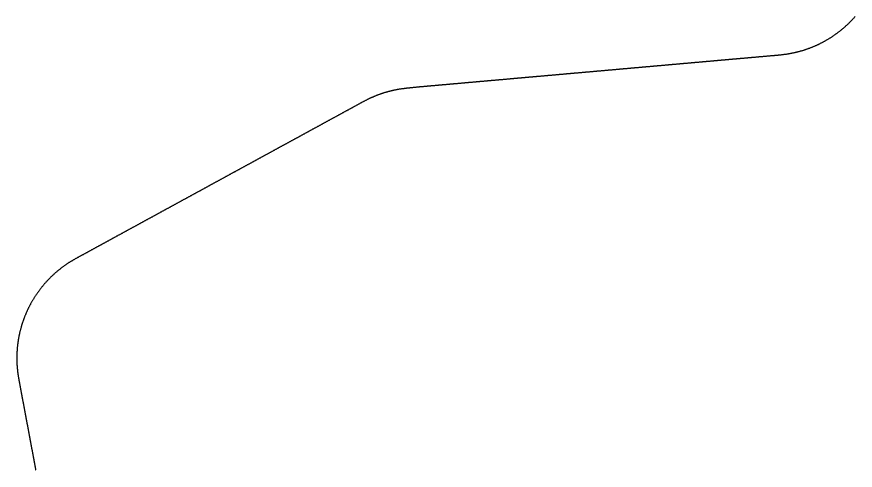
# Model space of a CAD drawing. Extents: x 228957 to 267166, y 2070386 to 2110388.
# Drawn here: x 228957 to 265948, y 2070386 to 2090387 of the extents above; entities that cross this region are included whole.
import ezdxf

# ---------------------------------------------------------------- set-up
doc = ezdxf.new("R2010")
doc.units = 0
doc.layers.add('DEM_20px_m', color=1, linetype='CONTINUOUS')

msp = doc.modelspace()

# ---------------------------------------------------------------- linework, layer by layer
at = {"layer": 'DEM_20px_m', "color": 7}
msp.add_polyline3d([(265948, 2090406, -202), (265931, 2090386, -201), (265915, 2090366, -201), (265898, 2090346, -201), (265881, 2090326, -201), (265861, 2090305, -200), (265841, 2090285, -200), (265822, 2090264, -200), (265802, 2090244, -200), (265782, 2090224, -200), (265763, 2090203, -200), (265743, 2090183, -200), (265723, 2090162, -200), (265704, 2090142, -200), (265684, 2090122, -200), (265664, 2090101, -200), (265644, 2090081, -200), (265623, 2090062, -197), (265602, 2090043, -196), (265581, 2090024, -195), (265560, 2090005, -195), (265539, 2089986, -194), (265518, 2089967, -194), (265497, 2089948, -194), (265476, 2089929, -194), (265455, 2089910, -194), (265434, 2089890, -193), (265413, 2089871, -193), (265392, 2089852, -193), (265371, 2089836, -193), (265351, 2089820, -192), (265330, 2089804, -192), (265310, 2089788, -192), (265289, 2089771, -192), (265268, 2089755, -192), (265248, 2089739, -192), (265227, 2089723, -192), (265207, 2089707, -191), (265186, 2089690, -191), (265166, 2089674, -191), (265145, 2089658, -190), (265124, 2089642, -190), (265104, 2089628, -190), (265084, 2089614, -189), (265064, 2089601, -189), (265044, 2089587, -189), (265024, 2089573, -188), (265004, 2089560, -188), (264984, 2089546, -188), (264964, 2089532, -187), (264944, 2089518, -187), (264924, 2089505, -187), (264904, 2089491, -186), (264883, 2089477, -186), (264863, 2089464, -186), (264843, 2089450, -185), (264822, 2089438, -185), (264801, 2089425, -185), (264780, 2089413, -185), (264759, 2089401, -185), (264738, 2089388, -184), (264717, 2089376, -184), (264696, 2089364, -183), (264676, 2089351, -183), (264655, 2089339, -182), (264634, 2089327, -182), (264613, 2089315, -182), (264592, 2089302, -182), (264571, 2089290, -182), (264550, 2089278, -181), (264529, 2089268, -181), (264509, 2089257, -181), (264489, 2089247, -180), (264468, 2089237, -180), (264448, 2089227, -180), (264428, 2089217, -179), (264408, 2089207, -179), (264387, 2089197, -179), (264367, 2089186, -179), (264347, 2089176, -179), (264326, 2089166, -179), (264306, 2089156, -178), (264286, 2089146, -178), (264265, 2089136, -178), (264245, 2089126, -178), (264224, 2089117, -177), (264203, 2089108, -177), (264182, 2089100, -177), (264161, 2089091, -177), (264140, 2089082, -177), (264119, 2089073, -176), (264098, 2089065, -176), (264077, 2089056, -176), (264057, 2089047, -176), (264036, 2089038, -175), (264015, 2089030, -175), (263994, 2089021, -175), (263973, 2089012, -175), (263952, 2089004, -175), (263931, 2088995, -174), (263911, 2088988, -174), (263891, 2088981, -174), (263870, 2088974, -173), (263850, 2088968, -173), (263830, 2088961, -173), (263810, 2088954, -173), (263790, 2088947, -173), (263770, 2088940, -172), (263749, 2088933, -172), (263729, 2088927, -172), (263709, 2088920, -172), (263689, 2088913, -172), (263669, 2088906, -172), (263649, 2088899, -172), (263629, 2088892, -172), (263608, 2088886, -172), (263588, 2088880, -171), (263567, 2088875, -171), (263547, 2088869, -171), (263526, 2088864, -171), (263506, 2088858, -171), (263485, 2088853, -170), (263464, 2088848, -170), (263444, 2088842, -170), (263423, 2088837, -170), (263403, 2088831, -169), (263382, 2088826, -169), (263362, 2088820, -169), (263341, 2088815, -169), (263320, 2088810, -169), (263300, 2088804, -169), (263279, 2088799, -168), (263258, 2088795, -168), (263237, 2088791, -168), (263217, 2088787, -168), (263196, 2088783, -168), (263175, 2088779, -168), (263154, 2088775, -168), (263133, 2088771, -168), (263112, 2088767, -168), (263091, 2088762, -168), (263070, 2088758, -167), (263049, 2088754, -167), (263029, 2088750, -167), (263008, 2088746, -167), (262987, 2088742, -167), (262966, 2088738, -167), (262945, 2088734, -167), (262924, 2088732, -166), (262903, 2088729, -166), (262882, 2088727, -166), (262861, 2088724, -166), (262839, 2088721, -166), (262818, 2088719, -166), (262797, 2088716, -166), (262776, 2088714, -166), (262755, 2088711, -166), (262734, 2088708, -165), (262713, 2088706, -165), (262692, 2088703, -165), (262670, 2088701, -165), (262649, 2088698, -165), (262628, 2088695, -165), (262607, 2088693, -165), (262587, 2088691, -165), (262567, 2088689, -165), (262547, 2088687, -165), (262527, 2088686, -165), (262506, 2088684, -165), (262486, 2088682, -165), (262466, 2088680, -165), (262446, 2088679, -164), (262426, 2088677, -164), (262406, 2088675, -164), (262385, 2088673, -164), (262365, 2088671, -164), (262345, 2088670, -164), (262325, 2088668, -164), (262305, 2088666, -164), (262285, 2088664, -164), (262265, 2088663, -164), (262244, 2088661, -164), (262224, 2088659, -163), (262204, 2088657, -163), (262184, 2088655, -163), (262164, 2088654, -163), (262144, 2088652, -163), (262123, 2088650, -163), (262103, 2088648, -163), (262083, 2088647, -163), (262063, 2088645, -163), (262043, 2088643, -163), (262023, 2088641, -162), (262003, 2088639, -162), (261982, 2088638, -162), (261962, 2088636, -162), (261942, 2088634, -162), (261922, 2088632, -162), (261902, 2088630, -162), (261882, 2088629, -162), (261861, 2088627, -162), (261841, 2088625, -162), (261821, 2088623, -162), (261801, 2088622, -162), (261781, 2088620, -162), (261761, 2088618, -162), (261741, 2088616, -162), (261720, 2088614, -161), (261700, 2088613, -161), (261680, 2088611, -161), (261660, 2088609, -161), (261640, 2088607, -161), (261620, 2088606, -161), (261599, 2088604, -161), (261579, 2088602, -161), (261559, 2088600, -161), (261539, 2088598, -160), (261519, 2088597, -160), (261499, 2088595, -160), (261479, 2088593, -160), (261458, 2088591, -160), (261438, 2088590, -160), (261418, 2088588, -160), (261398, 2088586, -160), (261378, 2088584, -160), (261358, 2088582, -160), (261337, 2088581, -160), (261317, 2088579, -160), (261297, 2088577, -160), (261277, 2088575, -160), (261257, 2088574, -159), (261237, 2088572, -159), (261217, 2088570, -159), (261197, 2088568, -159), (261177, 2088566, -159), (261157, 2088565, -159), (261137, 2088563, -159), (261117, 2088561, -159), (261097, 2088559, -158), (261077, 2088558, -158), (261057, 2088556, -158), (261037, 2088554, -158), (261017, 2088552, -158), (260997, 2088551, -158), (260977, 2088549, -158), (260957, 2088547, -158), (260937, 2088545, -158), (260917, 2088543, -157), (260897, 2088542, -157), (260877, 2088540, -157), (260857, 2088538, -157), (260837, 2088536, -157), (260817, 2088535, -157), (260797, 2088533, -157), (260777, 2088531, -156), (260757, 2088529, -156), (260737, 2088528, -156), (260717, 2088526, -156), (260697, 2088524, -156), (260677, 2088522, -156), (260657, 2088520, -156), (260637, 2088519, -156), (260617, 2088517, -156), (260597, 2088515, -156), (260577, 2088513, -156), (260557, 2088512, -156), (260537, 2088510, -155), (260517, 2088508, -155), (260497, 2088506, -155), (260477, 2088505, -155), (260457, 2088503, -155), (260437, 2088501, -155), (260417, 2088499, -154), (260397, 2088497, -154), (260377, 2088496, -154), (260357, 2088494, -154), (260337, 2088492, -153), (260317, 2088490, -153), (260297, 2088489, -152), (260277, 2088487, -152), (260257, 2088485, -151), (260237, 2088483, -151), (260217, 2088482, -151), (260197, 2088480, -150), (260177, 2088478, -150), (260157, 2088476, -150), (260137, 2088475, -149), (260117, 2088473, -149), (260097, 2088471, -149), (260077, 2088469, -149), (260057, 2088467, -149), (260037, 2088466, -148), (260017, 2088464, -148), (259997, 2088462, -148), (259977, 2088460, -148), (259957, 2088459, -147), (259937, 2088457, -147), (259917, 2088455, -146), (259897, 2088453, -146), (259877, 2088452, -146), (259857, 2088450, -146), (259837, 2088448, -146), (259817, 2088446, -145), (259797, 2088444, -145), (259777, 2088443, -145), (259757, 2088441, -145), (259737, 2088439, -144), (259717, 2088437, -144), (259697, 2088436, -143), (259677, 2088434, -143), (259657, 2088432, -143), (259637, 2088430, -142), (259617, 2088429, -142), (259597, 2088427, -142), (259577, 2088425, -141), (259557, 2088423, -141), (259537, 2088421, -141), (259517, 2088420, -139), (259497, 2088418, -139), (259477, 2088416, -138), (259457, 2088414, -138), (259436, 2088413, -138), (259416, 2088411, -137), (259396, 2088409, -137), (259376, 2088407, -137), (259356, 2088406, -136), (259336, 2088404, -136), (259316, 2088402, -136), (259296, 2088400, -134), (259276, 2088398, -134), (259256, 2088397, -133), (259236, 2088395, -133), (259216, 2088393, -133), (259196, 2088391, -132), (259176, 2088390, -132), (259156, 2088388, -131), (259136, 2088386, -131), (259116, 2088384, -130), (259096, 2088383, -130), (259076, 2088381, -130), (259056, 2088379, -128), (259036, 2088377, -128), (259016, 2088375, -127), (258996, 2088374, -127), (258976, 2088372, -127), (258956, 2088370, -126), (258936, 2088368, -126), (258916, 2088367, -125), (258896, 2088365, -125), (258876, 2088363, -125), (258856, 2088361, -124), (258836, 2088360, -123), (258816, 2088358, -123), (258796, 2088356, -123), (258776, 2088354, -123), (258756, 2088352, -122), (258736, 2088351, -122), (258716, 2088349, -122), (258696, 2088347, -122), (258676, 2088345, -122), (258656, 2088344, -122), (258636, 2088342, -122), (258616, 2088340, -121), (258596, 2088338, -121), (258576, 2088337, -121), (258556, 2088335, -120), (258536, 2088333, -120), (258516, 2088331, -120), (258496, 2088330, -120), (258476, 2088328, -120), (258456, 2088326, -120), (258436, 2088324, -120), (258416, 2088322, -119), (258396, 2088321, -119), (258376, 2088319, -119), (258356, 2088317, -118), (258336, 2088315, -118), (258316, 2088314, -118), (258296, 2088312, -118), (258276, 2088310, -118), (258256, 2088308, -118), (258236, 2088307, -118), (258216, 2088305, -118), (258196, 2088303, -118), (258176, 2088301, -118), (258156, 2088299, -117), (258136, 2088298, -117), (258116, 2088296, -117), (258096, 2088294, -117), (258076, 2088292, -117), (258056, 2088291, -117), (258036, 2088289, -116), (258016, 2088287, -116), (257996, 2088285, -116), (257976, 2088284, -116), (257956, 2088282, -116), (257936, 2088280, -115), (257916, 2088278, -115), (257896, 2088276, -115), (257876, 2088275, -115), (257856, 2088273, -115), (257836, 2088271, -115), (257816, 2088269, -114), (257796, 2088268, -114), (257776, 2088266, -114), (257756, 2088264, -114), (257736, 2088262, -114), (257716, 2088261, -114), (257696, 2088259, -113), (257676, 2088257, -113), (257656, 2088255, -113), (257636, 2088253, -113), (257616, 2088252, -112), (257596, 2088250, -112), (257576, 2088248, -112), (257556, 2088246, -112), (257535, 2088245, -112), (257515, 2088243, -111), (257495, 2088241, -111), (257475, 2088239, -111), (257455, 2088238, -111), (257435, 2088236, -111), (257415, 2088234, -111), (257395, 2088232, -111), (257375, 2088230, -110), (257355, 2088229, -110), (257335, 2088227, -110), (257315, 2088225, -110), (257295, 2088223, -110), (257275, 2088222, -110), (257255, 2088220, -109), (257235, 2088218, -109), (257215, 2088216, -109), (257195, 2088215, -109), (257175, 2088213, -108), (257155, 2088211, -108), (257135, 2088209, -108), (257115, 2088207, -108), (257095, 2088206, -108), (257075, 2088204, -108), (257055, 2088202, -108), (257035, 2088200, -107), (257015, 2088199, -107), (256995, 2088197, -107), (256975, 2088195, -107), (256955, 2088193, -107), (256935, 2088192, -107), (256915, 2088190, -106), (256895, 2088188, -106), (256875, 2088186, -106), (256855, 2088184, -106), (256835, 2088183, -106), (256815, 2088181, -106), (256795, 2088179, -106), (256775, 2088177, -106), (256755, 2088176, -106), (256735, 2088174, -106), (256715, 2088172, -106), (256695, 2088170, -106), (256675, 2088169, -106), (256655, 2088167, -106), (256635, 2088165, -106), (256615, 2088163, -106), (256595, 2088162, -106), (256575, 2088160, -106), (256555, 2088158, -106), (256535, 2088156, -106), (256515, 2088154, -106), (256495, 2088153, -105), (256475, 2088151, -105), (256455, 2088149, -105), (256435, 2088147, -105), (256415, 2088146, -105), (256395, 2088144, -105), (256375, 2088142, -105), (256355, 2088140, -105), (256335, 2088139, -105), (256315, 2088137, -105), (256295, 2088135, -105), (256275, 2088133, -105), (256255, 2088131, -105), (256235, 2088130, -105), (256215, 2088128, -105), (256195, 2088126, -105), (256175, 2088124, -105), (256155, 2088123, -105), (256135, 2088121, -105), (256115, 2088119, -105), (256095, 2088117, -105), (256075, 2088116, -105), (256055, 2088114, -105), (256035, 2088112, -105), (256015, 2088110, -105), (255995, 2088108, -105), (255975, 2088107, -105), (255955, 2088105, -105), (255935, 2088103, -105), (255915, 2088101, -105), (255895, 2088100, -105), (255875, 2088098, -105), (255855, 2088096, -105), (255835, 2088094, -105), (255815, 2088093, -105), (255795, 2088091, -105), (255775, 2088089, -105), (255755, 2088087, -105), (255735, 2088085, -105), (255715, 2088084, -105), (255695, 2088082, -105), (255675, 2088080, -105), (255654, 2088078, -105), (255634, 2088077, -105), (255614, 2088075, -105), (255594, 2088073, -105), (255574, 2088071, -105), (255554, 2088070, -105), (255534, 2088068, -105), (255514, 2088066, -105), (255494, 2088064, -105), (255474, 2088062, -105), (255454, 2088061, -105), (255434, 2088059, -104), (255414, 2088057, -104), (255394, 2088055, -104), (255374, 2088054, -104), (255354, 2088052, -104), (255334, 2088050, -104), (255314, 2088048, -104), (255294, 2088047, -103), (255274, 2088045, -103), (255254, 2088043, -103), (255234, 2088041, -103), (255214, 2088039, -103), (255194, 2088038, -103), (255174, 2088036, -102), (255154, 2088034, -102), (255134, 2088032, -102), (255114, 2088031, -102), (255094, 2088029, -102), (255074, 2088027, -102), (255054, 2088025, -102), (255034, 2088024, -102), (255014, 2088022, -102), (254994, 2088020, -102), (254974, 2088018, -102), (254954, 2088016, -102), (254934, 2088015, -101), (254914, 2088013, -101), (254894, 2088011, -101), (254874, 2088009, -101), (254854, 2088008, -101), (254834, 2088006, -101), (254814, 2088004, -101), (254794, 2088002, -101), (254774, 2088001, -101), (254754, 2087999, -100), (254734, 2087997, -100), (254714, 2087995, -100), (254694, 2087994, -100), (254674, 2087992, -100), (254654, 2087990, -100), (254634, 2087988, -100), (254614, 2087986, -100), (254594, 2087985, -100), (254574, 2087983, -100), (254554, 2087981, -100), (254534, 2087979, -99), (254514, 2087978, -99), (254494, 2087976, -99), (254474, 2087974, -99), (254454, 2087972, -99), (254434, 2087971, -100), (254414, 2087969, -100), (254394, 2087967, -100), (254374, 2087965, -100), (254354, 2087963, -100), (254334, 2087962, -100), (254314, 2087960, -100), (254294, 2087958, -100), (254274, 2087956, -100), (254254, 2087955, -100), (254234, 2087953, -100), (254214, 2087951, -100), (254194, 2087949, -100), (254174, 2087948, -100), (254154, 2087946, -100), (254134, 2087944, -100), (254114, 2087942, -100), (254094, 2087940, -100), (254074, 2087939, -100), (254054, 2087937, -100), (254034, 2087935, -100), (254014, 2087933, -100), (253994, 2087932, -100), (253974, 2087930, -100), (253954, 2087928, -100), (253934, 2087926, -100), (253914, 2087925, -100), (253894, 2087923, -100), (253874, 2087921, -100), (253854, 2087919, -100), (253834, 2087917, -100), (253814, 2087916, -100), (253794, 2087914, -100), (253774, 2087912, -100), (253753, 2087910, -100), (253733, 2087909, -100), (253713, 2087907, -100), (253693, 2087905, -100), (253673, 2087903, -101), (253653, 2087902, -101), (253633, 2087900, -101), (253613, 2087898, -101), (253593, 2087896, -101), (253573, 2087894, -101), (253553, 2087893, -101), (253533, 2087891, -101), (253513, 2087889, -101), (253493, 2087887, -101), (253473, 2087886, -102), (253453, 2087884, -102), (253433, 2087882, -102), (253413, 2087880, -102), (253393, 2087879, -102), (253373, 2087877, -102), (253353, 2087875, -102), (253333, 2087873, -102), (253313, 2087871, -102), (253293, 2087870, -102), (253273, 2087868, -102), (253253, 2087866, -101), (253233, 2087864, -101), (253213, 2087863, -101), (253193, 2087861, -101), (253173, 2087859, -101), (253153, 2087857, -101), (253133, 2087856, -101), (253113, 2087854, -101), (253093, 2087852, -101), (253073, 2087850, -101), (253053, 2087848, -101), (253033, 2087847, -101), (253013, 2087845, -101), (252993, 2087843, -101), (252973, 2087841, -101), (252953, 2087840, -100), (252933, 2087838, -100), (252913, 2087836, -100), (252893, 2087834, -100), (252873, 2087833, -100), (252853, 2087831, -100), (252833, 2087829, -100), (252813, 2087827, -100), (252793, 2087826, -100), (252773, 2087824, -100), (252753, 2087822, -100), (252733, 2087820, -100), (252713, 2087818, -100), (252693, 2087817, -100), (252673, 2087815, -100), (252653, 2087813, -100), (252633, 2087811, -100), (252613, 2087810, -100), (252593, 2087808, -100), (252573, 2087806, -100), (252553, 2087804, -100), (252533, 2087803, -100), (252513, 2087801, -100), (252493, 2087799, -100), (252473, 2087797, -100), (252453, 2087795, -100), (252433, 2087794, -100), (252413, 2087792, -100), (252393, 2087790, -100), (252373, 2087788, -100), (252353, 2087787, -100), (252333, 2087785, -100), (252313, 2087783, -100), (252293, 2087781, -100), (252273, 2087780, -100), (252253, 2087778, -100), (252233, 2087776, -100), (252213, 2087774, -100), (252193, 2087772, -100), (252173, 2087771, -100), (252153, 2087769, -100), (252133, 2087767, -100), (252113, 2087765, -100), (252093, 2087764, -100), (252073, 2087762, -100), (252053, 2087760, -100), (252033, 2087758, -100), (252013, 2087757, -100), (251993, 2087755, -100), (251973, 2087753, -100), (251953, 2087751, -100), (251933, 2087749, -100), (251913, 2087748, -100), (251893, 2087746, -100), (251873, 2087744, -100), (251852, 2087742, -100), (251832, 2087741, -100), (251812, 2087739, -100), (251792, 2087737, -100), (251772, 2087735, -100), (251752, 2087734, -99), (251732, 2087732, -99), (251712, 2087730, -99), (251692, 2087728, -99), (251672, 2087726, -99), (251652, 2087725, -99), (251632, 2087723, -99), (251612, 2087721, -98), (251592, 2087719, -98), (251572, 2087718, -98), (251552, 2087716, -98), (251532, 2087714, -98), (251512, 2087712, -98), (251492, 2087711, -98), (251472, 2087709, -97), (251452, 2087707, -97), (251432, 2087705, -97), (251412, 2087703, -97), (251392, 2087702, -97), (251372, 2087700, -97), (251352, 2087698, -96), (251332, 2087696, -96), (251312, 2087695, -96), (251292, 2087693, -96), (251272, 2087691, -96), (251252, 2087689, -96), (251232, 2087688, -96), (251212, 2087686, -96), (251192, 2087684, -96), (251172, 2087682, -96), (251152, 2087680, -96), (251132, 2087679, -95), (251112, 2087677, -95), (251092, 2087675, -95), (251072, 2087673, -95), (251052, 2087672, -95), (251032, 2087670, -95), (251012, 2087668, -95), (250992, 2087666, -95), (250972, 2087665, -95), (250952, 2087663, -95), (250932, 2087661, -95), (250912, 2087659, -95), (250892, 2087658, -95), (250872, 2087656, -95), (250852, 2087654, -95), (250832, 2087652, -95), (250812, 2087650, -95), (250792, 2087649, -95), (250772, 2087647, -95), (250752, 2087645, -95), (250732, 2087643, -95), (250712, 2087642, -95), (250692, 2087640, -95), (250672, 2087638, -95), (250652, 2087636, -95), (250632, 2087635, -95), (250612, 2087633, -95), (250592, 2087631, -95), (250572, 2087629, -95), (250552, 2087627, -95), (250532, 2087626, -95), (250512, 2087624, -95), (250492, 2087622, -95), (250472, 2087620, -95), (250452, 2087619, -95), (250432, 2087617, -95), (250412, 2087615, -95), (250392, 2087613, -95), (250372, 2087612, -95), (250352, 2087610, -95), (250332, 2087608, -95), (250312, 2087606, -95), (250292, 2087604, -95), (250272, 2087603, -95), (250252, 2087601, -95), (250232, 2087599, -95), (250212, 2087597, -95), (250192, 2087596, -95), (250172, 2087594, -95), (250152, 2087592, -95), (250132, 2087590, -95), (250112, 2087589, -95), (250092, 2087587, -95), (250072, 2087585, -95), (250052, 2087583, -95), (250032, 2087581, -95), (250012, 2087580, -95), (249992, 2087578, -95), (249971, 2087576, -95), (249951, 2087574, -95), (249931, 2087573, -95), (249911, 2087571, -95), (249891, 2087569, -95), (249871, 2087567, -95), (249851, 2087566, -95), (249831, 2087564, -95), (249811, 2087562, -95), (249791, 2087560, -95), (249771, 2087558, -95), (249751, 2087557, -95), (249731, 2087555, -95), (249711, 2087553, -95), (249691, 2087551, -95), (249671, 2087550, -95), (249651, 2087548, -95), (249631, 2087546, -95), (249611, 2087544, -96), (249591, 2087543, -96), (249571, 2087541, -96), (249551, 2087539, -96), (249531, 2087537, -96), (249511, 2087535, -96), (249491, 2087534, -96), (249471, 2087532, -97), (249451, 2087530, -97), (249431, 2087528, -97), (249411, 2087527, -97), (249391, 2087525, -97), (249371, 2087523, -97), (249351, 2087521, -98), (249331, 2087520, -98), (249311, 2087518, -98), (249291, 2087516, -98), (249271, 2087514, -98), (249251, 2087513, -98), (249231, 2087511, -98), (249211, 2087509, -98), (249191, 2087507, -98), (249171, 2087505, -98), (249151, 2087504, -98), (249131, 2087502, -98), (249111, 2087500, -98), (249091, 2087498, -98), (249071, 2087497, -98), (249051, 2087495, -98), (249031, 2087493, -98), (249011, 2087491, -98), (248991, 2087490, -98), (248971, 2087488, -98), (248951, 2087486, -98), (248931, 2087484, -98), (248911, 2087482, -98), (248891, 2087481, -98), (248871, 2087479, -98), (248851, 2087477, -98), (248831, 2087475, -98), (248811, 2087474, -98), (248791, 2087472, -97), (248771, 2087470, -97), (248751, 2087468, -97), (248731, 2087467, -97), (248711, 2087465, -97), (248691, 2087463, -97), (248671, 2087461, -97), (248651, 2087459, -97), (248631, 2087458, -97), (248611, 2087456, -97), (248591, 2087454, -97), (248571, 2087452, -97), (248551, 2087451, -97), (248531, 2087449, -97), (248511, 2087447, -97), (248491, 2087445, -97), (248471, 2087444, -98), (248451, 2087442, -98), (248431, 2087440, -98), (248411, 2087438, -98), (248391, 2087436, -98), (248371, 2087435, -98), (248351, 2087433, -98), (248331, 2087431, -98), (248311, 2087429, -98), (248291, 2087428, -98), (248271, 2087426, -98), (248251, 2087424, -98), (248231, 2087422, -97), (248211, 2087421, -97), (248191, 2087419, -97), (248171, 2087417, -97), (248151, 2087415, -96), (248131, 2087413, -96), (248111, 2087412, -96), (248091, 2087410, -96), (248070, 2087408, -96), (248050, 2087406, -96), (248030, 2087405, -96), (248010, 2087403, -95), (247990, 2087401, -95), (247970, 2087399, -95), (247950, 2087398, -95), (247930, 2087396, -95), (247910, 2087394, -95), (247890, 2087392, -95), (247870, 2087390, -95), (247850, 2087389, -95), (247830, 2087387, -95), (247810, 2087385, -95), (247790, 2087383, -95), (247770, 2087382, -95), (247750, 2087380, -95), (247730, 2087378, -95), (247710, 2087376, -95), (247690, 2087375, -95), (247670, 2087373, -95), (247650, 2087371, -95), (247630, 2087369, -95), (247610, 2087367, -95), (247590, 2087366, -95), (247570, 2087364, -94), (247550, 2087362, -94), (247530, 2087360, -94), (247510, 2087359, -94), (247490, 2087357, -94), (247470, 2087355, -94), (247450, 2087353, -94), (247430, 2087352, -94), (247410, 2087350, -94), (247390, 2087348, -94), (247370, 2087346, -94), (247350, 2087345, -94), (247330, 2087343, -94), (247310, 2087341, -94), (247290, 2087339, -94), (247270, 2087337, -94), (247250, 2087336, -94), (247230, 2087334, -94), (247210, 2087332, -94), (247190, 2087330, -94), (247170, 2087329, -94), (247150, 2087327, -94), (247130, 2087325, -94), (247110, 2087323, -94), (247090, 2087322, -94), (247070, 2087320, -94), (247050, 2087318, -94), (247030, 2087316, -94), (247010, 2087314, -94), (246990, 2087313, -94), (246970, 2087311, -94), (246950, 2087309, -94), (246930, 2087307, -94), (246910, 2087306, -94), (246890, 2087304, -94), (246870, 2087302, -94), (246850, 2087300, -94), (246830, 2087299, -94), (246810, 2087297, -94), (246790, 2087295, -94), (246770, 2087293, -94), (246750, 2087291, -94), (246730, 2087290, -94), (246710, 2087288, -93), (246690, 2087286, -93), (246670, 2087284, -93), (246650, 2087283, -93), (246629, 2087281, -93), (246608, 2087278, -93), (246588, 2087276, -93), (246567, 2087274, -93), (246546, 2087272, -93), (246525, 2087270, -92), (246505, 2087268, -92), (246484, 2087266, -92), (246463, 2087264, -92), (246442, 2087262, -92), (246422, 2087260, -92), (246401, 2087258, -92), (246380, 2087256, -92), (246360, 2087254, -92), (246339, 2087252, -92), (246318, 2087250, -92), (246297, 2087247, -92), (246277, 2087245, -92), (246256, 2087243, -92), (246235, 2087241, -91), (246214, 2087239, -91), (246194, 2087237, -91), (246173, 2087235, -91), (246152, 2087233, -91), (246152, 2087233, -91), (246132, 2087230, -91), (246111, 2087227, -91), (246090, 2087225, -90), (246070, 2087222, -90), (246049, 2087219, -90), (246028, 2087216, -90), (246008, 2087214, -90), (245987, 2087211, -90), (245966, 2087208, -90), (245946, 2087205, -90), (245925, 2087203, -90), (245904, 2087200, -90), (245884, 2087197, -90), (245863, 2087194, -90), (245842, 2087192, -90), (245822, 2087189, -90), (245801, 2087185, -91), (245781, 2087181, -91), (245760, 2087176, -90), (245740, 2087172, -91), (245720, 2087168, -91), (245699, 2087164, -91), (245679, 2087160, -90), (245658, 2087156, -91), (245638, 2087152, -91), (245617, 2087148, -91), (245597, 2087143, -91), (245577, 2087139, -91), (245556, 2087135, -91), (245536, 2087131, -91), (245515, 2087127, -91), (245495, 2087123, -90), (245475, 2087117, -90), (245455, 2087112, -90), (245435, 2087106, -90), (245414, 2087101, -90), (245394, 2087095, -90), (245374, 2087090, -90), (245354, 2087084, -90), (245334, 2087079, -90), (245314, 2087073, -90), (245294, 2087068, -90), (245274, 2087063, -90), (245254, 2087057, -90), (245234, 2087052, -90), (245213, 2087046, -90), (245193, 2087041, -90), (245173, 2087035, -90), (245152, 2087028, -90), (245131, 2087021, -90), (245110, 2087013, -89), (245089, 2087006, -89), (245068, 2086999, -89), (245047, 2086992, -89), (245026, 2086984, -89), (245005, 2086977, -89), (244984, 2086970, -89), (244963, 2086962, -89), (244942, 2086955, -89), (244921, 2086948, -89), (244900, 2086941, -89), (244879, 2086933, -89), (244858, 2086926, -89), (244838, 2086918, -89), (244817, 2086909, -89), (244797, 2086900, -88), (244776, 2086892, -88), (244756, 2086883, -88), (244735, 2086874, -88), (244715, 2086866, -88), (244694, 2086857, -88), (244674, 2086848, -88), (244653, 2086840, -88), (244633, 2086831, -88), (244612, 2086822, -88), (244592, 2086814, -88), (244571, 2086805, -88), (244551, 2086796, -88), (244530, 2086786, -88), (244508, 2086775, -87), (244487, 2086764, -87), (244466, 2086754, -87), (244445, 2086743, -87), (244423, 2086732, -87), (244402, 2086722, -87), (244381, 2086711, -87), (244359, 2086700, -87), (244338, 2086689, -87), (244317, 2086679, -87), (244296, 2086668, -87), (244274, 2086657, -87), (244253, 2086647, -87), (244233, 2086636, -87), (244213, 2086625, -87), (244193, 2086614, -87), (244173, 2086603, -86), (244153, 2086592, -86), (244133, 2086581, -86), (244113, 2086570, -86), (244093, 2086559, -86), (244073, 2086548, -86), (244053, 2086537, -86), (244033, 2086526, -86), (244013, 2086515, -85), (243993, 2086505, -85), (243973, 2086494, -85), (243953, 2086483, -85), (243933, 2086472, -85), (243913, 2086461, -85), (243893, 2086450, -85), (243873, 2086439, -85), (243853, 2086428, -84), (243833, 2086417, -84), (243813, 2086406, -84), (243793, 2086395, -84), (243773, 2086384, -84), (243753, 2086373, -83), (243733, 2086363, -83), (243713, 2086352, -83), (243693, 2086341, -83), (243672, 2086330, -83), (243652, 2086319, -83), (243632, 2086308, -83), (243612, 2086297, -83), (243592, 2086286, -83), (243572, 2086275, -82), (243552, 2086264, -82), (243532, 2086253, -82), (243512, 2086242, -82), (243492, 2086231, -82), (243472, 2086220, -82), (243452, 2086210, -82), (243432, 2086199, -82), (243412, 2086188, -82), (243392, 2086177, -82), (243372, 2086166, -81), (243352, 2086155, -81), (243332, 2086144, -81), (243312, 2086133, -81), (243292, 2086122, -81), (243272, 2086111, -81), (243252, 2086100, -81), (243232, 2086089, -81), (243212, 2086078, -81), (243192, 2086068, -81), (243172, 2086057, -80), (243152, 2086046, -80), (243132, 2086035, -80), (243112, 2086024, -80), (243092, 2086013, -80), (243072, 2086002, -80), (243052, 2085991, -80), (243032, 2085980, -80), (243012, 2085969, -80), (242992, 2085958, -80), (242972, 2085947, -80), (242952, 2085936, -80), (242932, 2085925, -80), (242912, 2085915, -80), (242892, 2085904, -80), (242872, 2085893, -79), (242852, 2085882, -79), (242832, 2085871, -79), (242812, 2085860, -79), (242792, 2085849, -79), (242772, 2085838, -79), (242752, 2085827, -79), (242732, 2085816, -79), (242712, 2085805, -79), (242691, 2085794, -79), (242671, 2085783, -79), (242651, 2085773, -79), (242631, 2085762, -79), (242611, 2085751, -78), (242591, 2085740, -78), (242571, 2085729, -78), (242551, 2085718, -78), (242531, 2085707, -78), (242511, 2085696, -78), (242491, 2085685, -78), (242471, 2085674, -78), (242451, 2085663, -78), (242431, 2085652, -78), (242411, 2085641, -78), (242391, 2085630, -78), (242371, 2085620, -78), (242351, 2085609, -78), (242331, 2085598, -78), (242311, 2085587, -78), (242291, 2085576, -77), (242271, 2085565, -77), (242251, 2085554, -77), (242231, 2085543, -77), (242211, 2085532, -77), (242191, 2085521, -77), (242171, 2085510, -77), (242151, 2085499, -76), (242131, 2085488, -76), (242111, 2085478, -76), (242091, 2085467, -76), (242071, 2085456, -76), (242051, 2085445, -76), (242031, 2085434, -76), (242011, 2085423, -76), (241991, 2085412, -76), (241971, 2085401, -76), (241951, 2085390, -76), (241931, 2085379, -76), (241911, 2085368, -76), (241891, 2085357, -76), (241871, 2085346, -76), (241851, 2085335, -75), (241831, 2085325, -75), (241811, 2085314, -75), (241791, 2085303, -75), (241771, 2085292, -75), (241751, 2085281, -75), (241731, 2085270, -75), (241710, 2085259, -75), (241690, 2085248, -75), (241670, 2085237, -75), (241650, 2085226, -75), (241630, 2085215, -75), (241610, 2085204, -75), (241590, 2085193, -75), (241570, 2085183, -75), (241550, 2085172, -75), (241530, 2085161, -75), (241510, 2085150, -74), (241490, 2085139, -74), (241470, 2085128, -74), (241450, 2085117, -74), (241430, 2085106, -74), (241410, 2085095, -74), (241390, 2085084, -74), (241370, 2085073, -74), (241350, 2085062, -74), (241330, 2085051, -74), (241310, 2085040, -74), (241290, 2085030, -74), (241270, 2085019, -73), (241250, 2085008, -73), (241230, 2084997, -73), (241210, 2084986, -73), (241190, 2084975, -73), (241170, 2084964, -73), (241150, 2084953, -73), (241130, 2084942, -73), (241110, 2084931, -73), (241090, 2084920, -73), (241070, 2084909, -73), (241050, 2084898, -72), (241030, 2084888, -72), (241010, 2084877, -72), (240990, 2084866, -72), (240970, 2084855, -72), (240950, 2084844, -72), (240930, 2084833, -72), (240910, 2084822, -72), (240890, 2084811, -72), (240870, 2084800, -72), (240850, 2084789, -72), (240830, 2084778, -71), (240810, 2084767, -71), (240790, 2084756, -71), (240770, 2084745, -71), (240750, 2084735, -71), (240729, 2084724, -71), (240709, 2084713, -71), (240689, 2084702, -71), (240669, 2084691, -71), (240649, 2084680, -71), (240629, 2084669, -71), (240609, 2084658, -71), (240589, 2084647, -71), (240569, 2084636, -71), (240549, 2084625, -70), (240529, 2084614, -70), (240509, 2084603, -70), (240489, 2084593, -70), (240469, 2084582, -70), (240449, 2084571, -70), (240429, 2084560, -70), (240409, 2084549, -70), (240389, 2084538, -70), (240369, 2084527, -70), (240349, 2084516, -70), (240329, 2084505, -70), (240309, 2084494, -70), (240289, 2084483, -70), (240269, 2084472, -70), (240249, 2084461, -70), (240229, 2084450, -70), (240209, 2084440, -70), (240189, 2084429, -70), (240169, 2084418, -69), (240149, 2084407, -69), (240129, 2084396, -69), (240109, 2084385, -69), (240089, 2084374, -69), (240069, 2084363, -69), (240049, 2084352, -69), (240029, 2084341, -69), (240009, 2084330, -69), (239989, 2084319, -69), (239969, 2084308, -69), (239949, 2084298, -68), (239929, 2084287, -68), (239909, 2084276, -68), (239889, 2084265, -68), (239869, 2084254, -68), (239849, 2084243, -68), (239829, 2084232, -68), (239809, 2084221, -68), (239789, 2084210, -68), (239769, 2084199, -68), (239748, 2084188, -68), (239728, 2084177, -68), (239708, 2084166, -68), (239688, 2084155, -67), (239668, 2084145, -67), (239648, 2084134, -67), (239628, 2084123, -67), (239608, 2084112, -67), (239588, 2084101, -67), (239568, 2084090, -67), (239548, 2084079, -67), (239528, 2084068, -67), (239508, 2084057, -67), (239488, 2084046, -67), (239468, 2084035, -67), (239448, 2084024, -67), (239428, 2084013, -67), (239408, 2084003, -67), (239388, 2083992, -67), (239368, 2083981, -67), (239348, 2083970, -67), (239328, 2083959, -66), (239308, 2083948, -66), (239288, 2083937, -66), (239268, 2083926, -66), (239248, 2083915, -66), (239228, 2083904, -66), (239208, 2083893, -66), (239188, 2083882, -66), (239168, 2083871, -66), (239148, 2083860, -66), (239128, 2083850, -66), (239108, 2083839, -66), (239088, 2083828, -66), (239068, 2083817, -65), (239048, 2083806, -65), (239028, 2083795, -65), (239008, 2083784, -65), (238988, 2083773, -65), (238968, 2083762, -65), (238948, 2083751, -65), (238928, 2083740, -65), (238908, 2083729, -65), (238888, 2083718, -65), (238868, 2083708, -65), (238848, 2083697, -65), (238828, 2083686, -65), (238808, 2083675, -64), (238788, 2083664, -64), (238767, 2083653, -64), (238747, 2083642, -64), (238727, 2083631, -64), (238707, 2083620, -64), (238687, 2083609, -64), (238667, 2083598, -64), (238647, 2083587, -64), (238627, 2083576, -64), (238607, 2083565, -64), (238587, 2083555, -64), (238567, 2083544, -64), (238547, 2083533, -64), (238527, 2083522, -64), (238507, 2083511, -64), (238487, 2083500, -63), (238467, 2083489, -63), (238447, 2083478, -63), (238427, 2083467, -63), (238407, 2083456, -63), (238387, 2083445, -63), (238367, 2083434, -63), (238347, 2083423, -63), (238327, 2083412, -63), (238307, 2083402, -63), (238287, 2083391, -63), (238267, 2083380, -63), (238247, 2083369, -63), (238227, 2083358, -63), (238207, 2083347, -63), (238187, 2083336, -63), (238167, 2083325, -63), (238147, 2083314, -63), (238127, 2083303, -62), (238107, 2083292, -62), (238087, 2083281, -62), (238067, 2083270, -62), (238047, 2083260, -62), (238027, 2083249, -62), (238007, 2083238, -62), (237987, 2083227, -62), (237967, 2083216, -62), (237947, 2083205, -62), (237927, 2083194, -62), (237907, 2083183, -62), (237887, 2083172, -62), (237867, 2083161, -62), (237847, 2083150, -62), (237827, 2083139, -61), (237807, 2083128, -61), (237787, 2083117, -61), (237766, 2083107, -61), (237746, 2083096, -61), (237726, 2083085, -61), (237706, 2083074, -61), (237686, 2083063, -61), (237666, 2083052, -61), (237646, 2083041, -61), (237626, 2083030, -61), (237606, 2083019, -61), (237586, 2083008, -61), (237566, 2082997, -61), (237546, 2082986, -61), (237526, 2082975, -61), (237506, 2082965, -61), (237486, 2082954, -61), (237466, 2082943, -61), (237446, 2082932, -61), (237426, 2082921, -61), (237406, 2082910, -61), (237386, 2082899, -60), (237366, 2082888, -60), (237346, 2082877, -60), (237326, 2082866, -60), (237306, 2082855, -60), (237286, 2082844, -60), (237266, 2082833, -60), (237246, 2082822, -60), (237226, 2082812, -60), (237206, 2082801, -60), (237186, 2082790, -60), (237166, 2082779, -60), (237146, 2082768, -60), (237126, 2082757, -60), (237106, 2082746, -60), (237086, 2082735, -60), (237066, 2082724, -60), (237046, 2082713, -60), (237026, 2082702, -60), (237006, 2082691, -60), (236986, 2082680, -59), (236966, 2082670, -59), (236946, 2082659, -59), (236926, 2082648, -59), (236906, 2082637, -59), (236886, 2082626, -59), (236866, 2082615, -59), (236846, 2082604, -59), (236826, 2082593, -59), (236806, 2082582, -59), (236785, 2082571, -59), (236765, 2082560, -59), (236745, 2082549, -59), (236725, 2082538, -59), (236705, 2082527, -59), (236685, 2082517, -59), (236665, 2082506, -59), (236645, 2082495, -59), (236625, 2082484, -59), (236605, 2082473, -59), (236585, 2082462, -59), (236565, 2082451, -59), (236545, 2082440, -58), (236525, 2082429, -58), (236505, 2082418, -58), (236485, 2082407, -58), (236465, 2082396, -58), (236445, 2082385, -58), (236425, 2082375, -58), (236405, 2082364, -58), (236385, 2082353, -58), (236365, 2082342, -58), (236345, 2082331, -58), (236325, 2082320, -58), (236305, 2082309, -58), (236285, 2082298, -58), (236265, 2082287, -58), (236245, 2082276, -58), (236225, 2082265, -58), (236205, 2082254, -58), (236185, 2082243, -58), (236165, 2082232, -58), (236145, 2082222, -58), (236125, 2082211, -58), (236105, 2082200, -58), (236085, 2082189, -58), (236065, 2082178, -58), (236045, 2082167, -58), (236025, 2082156, -57), (236005, 2082145, -57), (235985, 2082134, -57), (235965, 2082123, -57), (235945, 2082112, -57), (235925, 2082101, -57), (235905, 2082090, -57), (235885, 2082080, -57), (235865, 2082069, -57), (235845, 2082058, -57), (235825, 2082047, -57), (235804, 2082036, -57), (235784, 2082025, -57), (235764, 2082014, -57), (235744, 2082003, -57), (235724, 2081992, -57), (235704, 2081981, -57), (235684, 2081970, -57), (235664, 2081959, -57), (235644, 2081948, -57), (235624, 2081937, -57), (235604, 2081927, -57), (235584, 2081916, -57), (235564, 2081905, -57), (235544, 2081894, -56), (235524, 2081883, -56), (235504, 2081872, -56), (235484, 2081861, -56), (235464, 2081850, -56), (235444, 2081839, -56), (235424, 2081828, -56), (235404, 2081817, -56), (235384, 2081806, -56), (235364, 2081795, -56), (235344, 2081785, -56), (235324, 2081774, -56), (235304, 2081763, -56), (235284, 2081752, -56), (235264, 2081741, -56), (235244, 2081730, -56), (235224, 2081719, -56), (235204, 2081708, -56), (235184, 2081697, -56), (235164, 2081686, -56), (235144, 2081675, -55), (235124, 2081664, -55), (235104, 2081653, -55), (235084, 2081642, -55), (235064, 2081632, -55), (235044, 2081621, -55), (235024, 2081610, -55), (235004, 2081599, -55), (234984, 2081588, -55), (234964, 2081577, -55), (234944, 2081566, -55), (234924, 2081555, -54), (234904, 2081544, -54), (234884, 2081533, -54), (234864, 2081522, -54), (234844, 2081511, -54), (234823, 2081500, -54), (234803, 2081490, -54), (234783, 2081479, -54), (234763, 2081468, -54), (234743, 2081457, -54), (234723, 2081446, -54), (234703, 2081435, -54), (234683, 2081424, -53), (234663, 2081413, -53), (234643, 2081402, -53), (234623, 2081391, -53), (234603, 2081380, -53), (234583, 2081369, -53), (234563, 2081358, -53), (234543, 2081347, -53), (234523, 2081337, -53), (234503, 2081326, -53), (234483, 2081315, -53), (234463, 2081304, -53), (234443, 2081293, -52), (234423, 2081282, -52), (234403, 2081271, -52), (234383, 2081260, -52), (234363, 2081249, -52), (234343, 2081238, -52), (234323, 2081227, -52), (234303, 2081216, -52), (234283, 2081205, -52), (234263, 2081195, -52), (234243, 2081184, -52), (234223, 2081173, -52), (234203, 2081162, -52), (234183, 2081151, -51), (234163, 2081140, -51), (234143, 2081129, -51), (234123, 2081118, -51), (234103, 2081107, -51), (234083, 2081096, -51), (234063, 2081085, -51), (234043, 2081074, -51), (234023, 2081063, -51), (234003, 2081052, -51), (233983, 2081042, -51), (233963, 2081031, -51), (233943, 2081020, -50), (233923, 2081009, -50), (233903, 2080998, -50), (233883, 2080987, -50), (233863, 2080976, -50), (233842, 2080965, -50), (233822, 2080954, -50), (233802, 2080943, -50), (233782, 2080932, -50), (233762, 2080921, -50), (233742, 2080910, -50), (233722, 2080900, -50), (233702, 2080889, -50), (233682, 2080878, -49), (233662, 2080867, -49), (233642, 2080856, -49), (233622, 2080845, -49), (233602, 2080834, -49), (233582, 2080823, -49), (233562, 2080812, -49), (233542, 2080801, -49), (233522, 2080790, -49), (233502, 2080779, -49), (233482, 2080768, -49), (233462, 2080757, -49), (233442, 2080747, -49), (233422, 2080736, -48), (233402, 2080725, -48), (233382, 2080714, -48), (233362, 2080703, -48), (233342, 2080692, -48), (233322, 2080681, -48), (233302, 2080670, -48), (233282, 2080659, -48), (233262, 2080648, -48), (233242, 2080637, -48), (233222, 2080626, -48), (233202, 2080615, -48), (233182, 2080605, -48), (233162, 2080594, -48), (233142, 2080583, -48), (233122, 2080572, -47), (233102, 2080561, -47), (233082, 2080550, -47), (233062, 2080539, -47), (233042, 2080528, -47), (233022, 2080517, -47), (233002, 2080506, -47), (232982, 2080495, -47), (232962, 2080484, -47), (232942, 2080473, -47), (232922, 2080462, -47), (232902, 2080452, -47), (232882, 2080441, -46), (232861, 2080430, -46), (232841, 2080419, -46), (232821, 2080408, -46), (232801, 2080397, -46), (232781, 2080386, -46), (232761, 2080375, -46), (232741, 2080364, -46), (232721, 2080353, -46), (232701, 2080342, -46), (232681, 2080331, -46), (232661, 2080320, -46), (232641, 2080309, -46), (232621, 2080299, -46), (232601, 2080288, -46), (232581, 2080277, -45), (232561, 2080266, -45), (232541, 2080255, -45), (232521, 2080244, -45), (232501, 2080233, -45), (232481, 2080222, -45), (232461, 2080211, -45), (232441, 2080200, -45), (232421, 2080189, -45), (232401, 2080178, -44), (232381, 2080167, -44), (232361, 2080157, -44), (232341, 2080146, -44), (232321, 2080135, -44), (232301, 2080124, -44), (232281, 2080113, -44), (232261, 2080102, -44), (232241, 2080091, -44), (232221, 2080080, -44), (232201, 2080069, -44), (232181, 2080058, -43), (232161, 2080047, -43), (232141, 2080036, -43), (232121, 2080025, -43), (232101, 2080014, -43), (232081, 2080004, -43), (232061, 2079993, -43), (232041, 2079982, -43), (232021, 2079971, -43), (232001, 2079960, -42), (231981, 2079949, -42), (231961, 2079938, -42), (231941, 2079927, -42), (231921, 2079916, -42), (231901, 2079905, -42), (231880, 2079894, -42), (231860, 2079883, -42), (231840, 2079872, -42), (231820, 2079862, -42), (231800, 2079851, -41), (231780, 2079840, -41), (231760, 2079829, -41), (231740, 2079818, -41), (231720, 2079807, -41), (231700, 2079796, -41), (231680, 2079785, -41), (231660, 2079774, -41), (231640, 2079763, -41), (231620, 2079752, -40), (231600, 2079741, -40), (231580, 2079730, -40), (231560, 2079719, -40), (231560, 2079719, -40), (231540, 2079708, -40), (231520, 2079696, -40), (231500, 2079684, -40), (231480, 2079672, -40), (231460, 2079660, -40), (231440, 2079648, -40), (231420, 2079637, -39), (231400, 2079625, -39), (231380, 2079613, -39), (231360, 2079601, -39), (231340, 2079589, -39), (231320, 2079577, -39), (231300, 2079565, -39), (231280, 2079554, -39), (231260, 2079542, -39), (231239, 2079528, -39), (231219, 2079513, -39), (231198, 2079499, -38), (231178, 2079485, -38), (231157, 2079471, -38), (231137, 2079457, -38), (231116, 2079443, -38), (231096, 2079429, -38), (231075, 2079414, -38), (231055, 2079400, -38), (231034, 2079386, -38), (231014, 2079372, -38), (230993, 2079358, -37), (230973, 2079344, -37), (230952, 2079327, -37), (230931, 2079310, -37), (230910, 2079293, -37), (230889, 2079277, -37), (230868, 2079260, -37), (230847, 2079243, -37), (230826, 2079226, -37), (230805, 2079210, -36), (230784, 2079193, -36), (230763, 2079176, -36), (230742, 2079159, -36), (230721, 2079143, -36), (230700, 2079126, -36), (230679, 2079106, -36), (230658, 2079086, -36), (230636, 2079067, -35), (230615, 2079047, -35), (230593, 2079027, -35), (230572, 2079008, -35), (230551, 2078988, -35), (230529, 2078968, -34), (230508, 2078949, -34), (230486, 2078929, -34), (230465, 2078909, -34), (230444, 2078890, -34), (230424, 2078869, -34), (230404, 2078847, -34), (230384, 2078826, -34), (230364, 2078805, -34), (230344, 2078784, -34), (230324, 2078763, -34), (230304, 2078742, -34), (230284, 2078721, -34), (230264, 2078699, -34), (230244, 2078678, -34), (230224, 2078657, -34), (230204, 2078636, -34), (230187, 2078615, -34), (230170, 2078595, -34), (230153, 2078574, -34), (230136, 2078553, -34), (230119, 2078532, -34), (230102, 2078512, -34), (230085, 2078491, -34), (230068, 2078470, -34), (230051, 2078449, -33), (230034, 2078429, -33), (230017, 2078408, -33), (230000, 2078387, -33), (229983, 2078366, -33), (229968, 2078346, -33), (229954, 2078326, -33), (229939, 2078306, -33), (229925, 2078285, -33), (229910, 2078265, -33), (229896, 2078245, -33), (229882, 2078224, -33), (229867, 2078204, -33), (229853, 2078184, -33), (229838, 2078163, -33), (229824, 2078143, -33), (229809, 2078123, -32), (229795, 2078102, -32), (229781, 2078082, -32), (229768, 2078061, -32), (229755, 2078040, -32), (229742, 2078018, -32), (229729, 2077997, -32), (229716, 2077976, -32), (229703, 2077954, -32), (229690, 2077933, -32), (229677, 2077912, -32), (229664, 2077891, -32), (229651, 2077869, -32), (229638, 2077848, -32), (229625, 2077827, -32), (229612, 2077806, -32), (229599, 2077784, -32), (229588, 2077764, -32), (229577, 2077743, -31), (229567, 2077722, -31), (229556, 2077702, -31), (229545, 2077681, -31), (229535, 2077660, -31), (229524, 2077640, -31), (229513, 2077619, -31), (229503, 2077598, -31), (229492, 2077578, -31), (229481, 2077557, -31), (229471, 2077536, -31), (229460, 2077516, -30), (229449, 2077495, -30), (229438, 2077475, -30), (229430, 2077455, -30), (229421, 2077435, -30), (229412, 2077414, -30), (229404, 2077394, -30), (229395, 2077374, -30), (229386, 2077354, -30), (229378, 2077334, -30), (229369, 2077314, -30), (229360, 2077294, -30), (229352, 2077274, -30), (229343, 2077254, -29), (229335, 2077234, -29), (229326, 2077214, -29), (229317, 2077194, -29), (229309, 2077174, -29), (229300, 2077154, -29), (229293, 2077134, -29), (229285, 2077113, -29), (229278, 2077093, -29), (229271, 2077072, -29), (229264, 2077052, -29), (229256, 2077031, -29), (229249, 2077010, -29), (229242, 2076990, -29), (229235, 2076969, -29), (229228, 2076949, -30), (229220, 2076928, -30), (229213, 2076908, -30), (229206, 2076887, -30), (229199, 2076866, -30), (229191, 2076846, -30), (229184, 2076825, -30), (229178, 2076804, -30), (229172, 2076783, -30), (229167, 2076762, -30), (229161, 2076741, -30), (229155, 2076720, -30), (229149, 2076699, -30), (229144, 2076678, -30), (229138, 2076657, -29), (229132, 2076636, -28), (229126, 2076615, -28), (229120, 2076594, -28), (229115, 2076573, -28), (229109, 2076552, -27), (229103, 2076531, -27), (229097, 2076510, -27), (229091, 2076489, -27), (229087, 2076469, -26), (229083, 2076449, -26), (229079, 2076429, -26), (229075, 2076408, -26), (229071, 2076388, -26), (229067, 2076368, -26), (229063, 2076348, -26), (229059, 2076328, -26), (229055, 2076308, -26), (229051, 2076288, -26), (229047, 2076268, -25), (229043, 2076248, -25), (229039, 2076227, -25), (229035, 2076207, -25), (229031, 2076187, -25), (229027, 2076167, -25), (229023, 2076147, -25), (229020, 2076127, -25), (229017, 2076106, -25), (229015, 2076086, -25), (229012, 2076066, -25), (229009, 2076045, -25), (229007, 2076025, -25), (229004, 2076005, -25), (229001, 2075984, -25), (228999, 2075964, -24), (228996, 2075943, -24), (228993, 2075923, -24), (228991, 2075903, -24), (228988, 2075882, -24), (228986, 2075862, -24), (228983, 2075842, -24), (228980, 2075821, -24), (228978, 2075801, -24), (228976, 2075781, -24), (228975, 2075760, -24), (228974, 2075740, -24), (228973, 2075719, -24), (228972, 2075699, -24), (228970, 2075678, -24), (228969, 2075658, -24), (228968, 2075637, -24), (228967, 2075617, -24), (228965, 2075596, -24), (228964, 2075576, -24), (228963, 2075555, -24), (228962, 2075535, -24), (228961, 2075514, -24), (228959, 2075494, -24), (228958, 2075473, -23), (228957, 2075453, -23), (228957, 2075432, -23), (228957, 2075412, -23), (228958, 2075391, -23), (228958, 2075371, -23), (228958, 2075350, -23), (228958, 2075330, -23), (228958, 2075309, -23), (228959, 2075289, -23), (228959, 2075268, -23), (228959, 2075248, -23), (228959, 2075227, -23), (228959, 2075207, -23), (228960, 2075186, -23), (228960, 2075166, -23), (228960, 2075145, -22), (228960, 2075124, -22), (228961, 2075104, -22), (228962, 2075084, -22), (228964, 2075063, -22), (228965, 2075043, -22), (228967, 2075022, -22), (228969, 2075002, -22), (228970, 2074981, -22), (228972, 2074961, -22), (228974, 2074940, -22), (228975, 2074920, -21), (228977, 2074899, -21), (228979, 2074879, -21), (228980, 2074858, -21), (228982, 2074838, -21), (228984, 2074818, -21), (228985, 2074797, -21), (228987, 2074777, -21), (228989, 2074756, -21), (228992, 2074736, -21), (228995, 2074716, -20), (228998, 2074695, -20), (229001, 2074675, -20), (229004, 2074655, -20), (229007, 2074634, -20), (229010, 2074614, -20), (229013, 2074594, -20), (229016, 2074574, -20), (229019, 2074553, -20), (229022, 2074533, -20), (229025, 2074513, -20), (229028, 2074492, -20), (229031, 2074472, -20), (229035, 2074452, -20), (229038, 2074432, -20), (229041, 2074411, -20), (229044, 2074391, -20), (229048, 2074371, -19), (229052, 2074351, -19), (229056, 2074331, -19), (229059, 2074311, -19), (229063, 2074291, -19), (229067, 2074271, -19), (229071, 2074251, -19), (229074, 2074231, -19), (229078, 2074211, -19), (229082, 2074191, -18), (229086, 2074171, -18), (229089, 2074151, -18), (229093, 2074131, -18), (229097, 2074111, -18), (229101, 2074091, -18), (229104, 2074071, -18), (229108, 2074051, -18), (229112, 2074031, -18), (229116, 2074011, -17), (229119, 2073991, -17), (229123, 2073971, -17), (229127, 2073951, -17), (229131, 2073931, -17), (229134, 2073911, -17), (229138, 2073891, -17), (229142, 2073871, -16), (229146, 2073851, -16), (229149, 2073831, -16), (229153, 2073810, -16), (229157, 2073790, -16), (229161, 2073770, -16), (229164, 2073750, -16), (229168, 2073730, -15), (229172, 2073710, -15), (229175, 2073690, -15), (229179, 2073670, -15), (229183, 2073650, -15), (229187, 2073630, -15), (229190, 2073610, -15), (229194, 2073590, -14), (229198, 2073570, -14), (229202, 2073550, -14), (229205, 2073530, -14), (229209, 2073510, -14), (229213, 2073490, -14), (229217, 2073470, -14), (229220, 2073450, -13), (229224, 2073430, -13), (229228, 2073410, -13), (229232, 2073390, -13), (229235, 2073370, -13), (229239, 2073350, -13), (229243, 2073330, -13), (229247, 2073310, -13), (229250, 2073290, -13), (229254, 2073270, -12), (229258, 2073250, -12), (229262, 2073230, -12), (229265, 2073210, -12), (229269, 2073190, -12), (229273, 2073170, -12), (229277, 2073150, -12), (229280, 2073130, -11), (229284, 2073110, -11), (229288, 2073090, -11), (229292, 2073070, -11), (229295, 2073049, -11), (229299, 2073029, -11), (229303, 2073009, -11), (229307, 2072989, -10), (229310, 2072969, -10), (229314, 2072949, -10), (229318, 2072929, -10), (229322, 2072909, -10), (229325, 2072889, -10), (229329, 2072869, -10), (229333, 2072849, -10), (229337, 2072829, -10), (229340, 2072809, -10), (229344, 2072789, -10), (229348, 2072769, -10), (229352, 2072749, -10), (229355, 2072729, -10), (229359, 2072709, -10), (229363, 2072689, -10), (229367, 2072669, -10), (229370, 2072649, -10), (229374, 2072629, -10), (229378, 2072609, -10), (229382, 2072589, -10), (229385, 2072569, -10), (229389, 2072549, -10), (229393, 2072529, -10), (229396, 2072509, -10), (229400, 2072489, -9), (229404, 2072469, -9), (229408, 2072449, -9), (229411, 2072429, -8), (229415, 2072409, -8), (229419, 2072389, -8), (229423, 2072369, -7), (229426, 2072349, -7), (229430, 2072329, -7), (229434, 2072308, -6), (229438, 2072288, -6), (229441, 2072268, -6), (229445, 2072248, -6), (229449, 2072228, -6), (229453, 2072208, -6), (229456, 2072188, -5), (229460, 2072168, -5), (229464, 2072148, -5), (229468, 2072128, -5), (229471, 2072108, -5), (229475, 2072088, -5), (229479, 2072068, -5), (229483, 2072048, -5), (229486, 2072028, -5), (229490, 2072008, -5), (229494, 2071988, -5), (229498, 2071968, -5), (229501, 2071948, -5), (229505, 2071928, -5), (229509, 2071908, -5), (229513, 2071888, -4), (229516, 2071868, -4), (229520, 2071848, -3), (229524, 2071828, -3), (229528, 2071808, -2), (229531, 2071788, -2), (229535, 2071768, -1), (229539, 2071748, -1), (229543, 2071728, 0), (229546, 2071708, 0), (229550, 2071688, 1), (229554, 2071668, 1), (229558, 2071648, 2), (229561, 2071628, 2), (229565, 2071608, 2), (229569, 2071588, 3), (229573, 2071568, 3), (229576, 2071547, 4), (229580, 2071527, 4), (229584, 2071507, 5), (229588, 2071487, 5), (229591, 2071467, 5), (229595, 2071447, 5), (229599, 2071427, 5), (229603, 2071407, 5), (229606, 2071387, 5), (229610, 2071367, 5), (229614, 2071347, 5), (229617, 2071327, 5), (229621, 2071307, 5), (229625, 2071287, 5), (229629, 2071267, 5), (229632, 2071247, 5), (229636, 2071227, 5), (229640, 2071207, 5), (229644, 2071187, 7), (229647, 2071167, 9), (229651, 2071147, 11), (229655, 2071127, 13), (229659, 2071107, 15), (229662, 2071087, 15), (229666, 2071067, 20), (229670, 2071047, 24), (229674, 2071027, 25), (229677, 2071007, 28), (229681, 2070987, 30), (229685, 2070967, 30), (229689, 2070947, 34), (229692, 2070927, 34), (229696, 2070907, 35), (229700, 2070887, 35), (229704, 2070867, 35), (229707, 2070847, 35), (229711, 2070827, 35), (229715, 2070807, 35), (229719, 2070786, 36), (229722, 2070766, 36), (229726, 2070746, 28), (229730, 2070726, 29), (229734, 2070706, 30), (229737, 2070686, 30), (229741, 2070666, 30), (229745, 2070646, 33), (229749, 2070626, 35), (229752, 2070606, 32), (229756, 2070586, 29), (229760, 2070566, 25), (229764, 2070546, 25), (229767, 2070526, 26), (229771, 2070506, 30), (229775, 2070486, 30), (229779, 2070466, 30), (229782, 2070446, 30), (229786, 2070426, 30), (229790, 2070406, 30), (229794, 2070386, 31)], dxfattribs=at)

doc.saveas('drawing.dxf')
